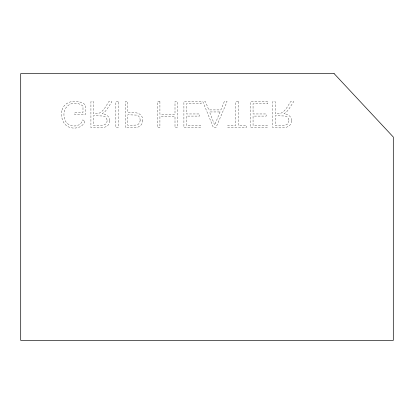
<?xml version="1.0" encoding="UTF-8"?>
<svg xmlns="http://www.w3.org/2000/svg" width="414" height="414" viewBox="0 0 414 414"><rect width="100%" height="100%" fill="white"/><g stroke="black" fill="none" stroke-linecap="round" stroke-linejoin="round"><path stroke-width="0.31" stroke-dasharray="2.07 1.55" d="M61.872 110.745C60.444 117.524 63.301 126.011 70.722 127.667C76.399 129.101 83.597 126.979 85.041 120.66L82.645 119.931C80.43 128.63 66.773 127.553 64.765 119.268C60.599 107.449 72.693 98.201 82.981 106.077L82.981 112.442L74.706 112.442L74.706 114.58L85.408 114.58L85.408 104.923C78.127 98.749 64.041 100.25 61.872 110.745M109.731 120.702C109.519 130.141 96.793 127.491 90.92 127.636L90.92 101.621L93.398 101.621L93.398 113.576C101.565 115.558 105.27 107.288 108.768 101.621L111.909 101.621L106.952 109.27L104.768 111.92L102.186 113.752C106.01 113.902 109.933 116.515 109.731 120.702M291.523 120.702C291.316 130.141 278.586 127.491 272.712 127.636L272.712 101.621L275.191 101.621L275.191 113.576C283.362 115.558 287.068 107.288 290.561 101.621L293.702 101.621L288.749 109.27L286.56 111.92L283.983 113.752C287.808 113.902 291.725 116.515 291.523 120.702M142.758 120.184L142.209 123.346L140.553 125.69L137.903 127.15L134.374 127.636L125.344 127.636L125.344 101.621L127.822 101.621L127.822 112.618C133.577 111.951 142.846 112.21 142.758 120.184M140.186 120.107L139.782 122.415L138.561 124.065L136.532 125.059L127.822 125.385L127.822 114.771L136.532 115.102L138.561 116.101L139.782 117.773L140.186 120.107M107.143 120.676L106.786 122.611L105.617 124.179L103.531 125.168L93.398 125.452L93.398 115.703L103.267 116.013L105.42 116.945L106.714 118.497L107.143 120.676M288.936 120.676L288.579 122.611L287.414 124.179L285.329 125.168L275.191 125.452L275.191 115.703L285.06 116.013L287.212 116.945L288.506 118.497L288.936 120.676M224.284 101.621L220.9 109.907L208.765 109.907L205.499 101.621L202.834 101.621L213.412 127.636L215.984 127.636L227.063 101.621L224.284 101.621M220.062 111.951L214.669 125.049L209.525 111.951L220.062 111.951M118.3 101.621L115.853 101.621L115.853 127.636L118.3 127.636L118.3 101.621M159.918 101.621L157.48 101.621L157.48 127.636L159.918 127.636L159.918 116.406L175.003 116.406L175.003 127.636L177.399 127.636L177.399 101.621L175.003 101.621L175.003 114.254L159.918 114.254L159.918 101.621M201.075 101.621L183.904 101.621L183.904 127.636L200.531 127.636L200.531 125.442L186.378 125.442L186.378 116.096L199.476 116.096L199.476 113.959L186.378 113.959L186.378 103.774L201.075 103.774L201.075 101.621M238.329 101.621L235.835 101.621L235.835 125.359L227.886 125.359L227.886 127.636L246.304 127.636L246.304 125.359L238.329 125.359L238.329 101.621M267.754 101.621L250.584 101.621L250.584 127.636L267.216 127.636L267.216 125.442L253.063 125.442L253.063 116.096L266.161 116.096L266.161 113.959L253.063 113.959L253.063 103.774L267.754 103.774L267.754 101.621"/><path stroke-width="0.62" d="M334.103 73.599L20.7 73.599L20.7 340.401L393.3 340.401L393.3 137.029L334.103 73.599"/></g></svg>
